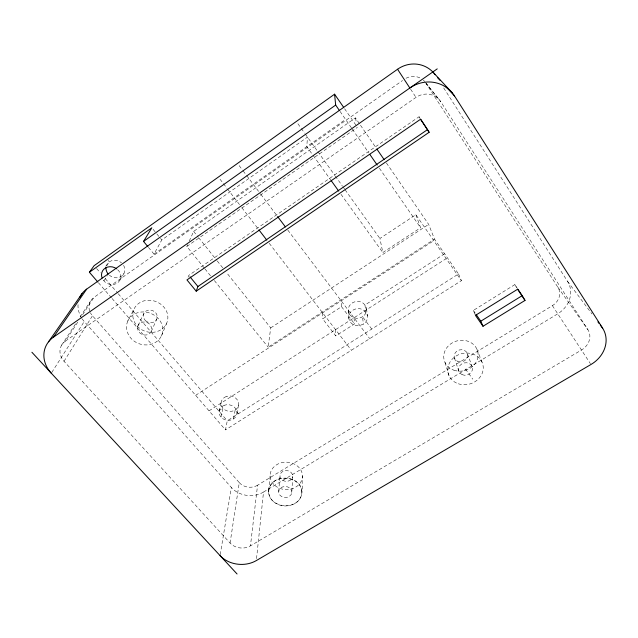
<?xml version="1.0" encoding="UTF-8"?>
<svg xmlns="http://www.w3.org/2000/svg" width="638" height="638" viewBox="0 0 638 638"><rect width="100%" height="100%" fill="white"/><g stroke="black" fill="none" stroke-linecap="round" stroke-linejoin="round"><path stroke-width="0.48" stroke-dasharray="3.19 2.39" d="M270.105 475.988L268.574 492.065C269.005 500.519 277.586 506.086 285.521 505.966C289.843 505.854 294.214 504.483 297.467 501.564C304.789 495.224 301.16 484.226 302.484 475.948M291.829 492.464A6.587 5.535 2.3 0 0 282.339 487.033A6.587 5.535 2.3 0 0 281.605 496.587A6.587 5.535 2.3 0 0 291.829 492.464L292.675 476.379A6.396 5.415 2.3 0 0 283.471 471.059A6.396 5.415 2.3 0 0 282.746 480.414A6.396 5.415 2.3 0 0 292.675 476.379M278.686 491.627L279.915 475.557M256.54 558.617L263.51 492.058L557.748 313.808A25.863 22.785 -25.6 0 0 567.493 281.294L443.107 87.023M77.756 322.166L65.371 341.123A16.444 14.108 21.8 0 0 64.023 361.299L230.071 543.05A14.618 11.963 4.7 0 0 250.447 545.865L257.553 485.231L552.404 305.65A14.65 12.912 -25.6 0 0 557.867 287.204L426.503 84.064M386.413 162.945L428.664 224.393L434.502 239.106L268.159 347.176L270.695 327.892L226.57 272.641M268.574 492.065C268.989 473.42 301.112 473.627 301.941 492.018M230.071 543.05L239.274 482.615L92.47 315.762A14.594 12.824 23.5 0 1 90.413 312.748M220.222 554.629L231.347 487.472L84.24 321.496A25.751 22.625 23.5 0 1 82.246 318.944M237.001 413.639L238.588 404.787M233.508 418.903L235.167 409.971L238.373 413.743M112.073 298.52L225.477 429.884L227.272 420.793L458.531 273.949L434.502 239.106M221.011 417.053L222.909 408.145L218.722 410.824M219.153 411.454L221.083 402.634M127.791 321.034C124.641 328.012 127.704 336.314 133.629 340.772A18.406 16.285 19.3 0 0 155.68 342.279A18.406 16.285 19.3 0 0 161.502 323.41C157.53 314.614 146.844 310.004 137.656 312.716A18.406 16.285 19.3 0 0 127.791 321.034L134.012 309.079A17.816 15.854 19.8 0 1 143.574 300.984C152.474 298.345 162.826 302.859 166.622 311.4A17.816 15.854 19.8 0 1 160.943 329.766A17.816 15.854 19.8 0 1 139.602 328.299C133.852 323.937 130.942 315.85 134.012 309.079M188.066 277.179L188.808 275.361L419.054 116.762L420.115 118.373M161.39 336.011L166.478 323.665M151.246 331.553L156.677 319.319M204.351 268.151L186.838 246.459L187.636 244.689M189.239 241.14L193.633 231.403L355.43 117.886L359.936 124.434M138.031 325.539L143.909 313.465M148.463 247.392L154.013 254.107L161.773 239.96L307.452 137.098L306.798 146.652L312.604 154.739M119.872 280.186L123.955 273.471M64.023 361.299L92.47 315.762M51.822 372.385L84.24 321.496M82.597 314.749L93.914 297.444L402.546 80.5M61.551 345.254L76.281 322.804M80.101 316.99L90.468 301.192M103.906 280.808L107.343 275.576M106.594 265.966L109.353 261.899L108.101 260.432M105.756 266.261L106.873 264.618A9.618 8.589 26.2 0 1 108.189 262.792L110.007 261.389A9.618 8.589 26.2 0 1 121.515 262.832M154.013 254.107L345.573 119.386M186.838 246.459L357.424 127.329M65.371 341.123L415.992 97.399A18.343 17.521 -49.2 0 1 440.81 101.785L587.917 329.694A16.524 14.219 -23.8 0 1 581.473 350.039L250.447 545.865M415.872 214.711L420.609 227.758L382.824 252.536L379.905 238.468L415.872 214.711L461.402 280.664L225.477 429.884M270.695 327.892L428.664 224.393M195.643 395.329L433.8 240.678M353.994 317.804L354.561 323.897L335.795 335.907L322.684 318.88L341.537 306.679L341.178 300.817M444.606 253.764L364.96 305.02L365.877 312.269M209.033 410.84L446.193 258.629M475.095 314.55L473.34 310.419L514.85 284.612L517.474 288.551M103.292 280.138L104.999 281.988A9.825 8.741 25.8 0 0 116.666 283.431L118.516 282.028A9.825 8.741 25.8 0 0 117.352 269.356M98.467 282.762L111.427 297.771M96.593 268.542L100.286 272.849M105.278 278.662L117.591 293.009M118.245 293.767L227.272 420.793M153.08 229.313L156.182 233.109M156.804 233.875L159.907 237.679M160.529 238.437L161.773 239.96M204.981 268.925L210.612 275.895M214.36 280.545L268.159 347.176M425.355 82.366L439.43 99.935M425.961 83.235L440.81 101.785M193.633 231.403L197.987 236.85M198.609 237.623L216.633 260.192M217.247 260.966L222.845 267.976M220.03 179.222L226.921 188.194M227.495 188.944L239.505 204.575M241.93 207.741L258.318 229.074M269.244 243.301L351.371 350.262M341.537 306.679L354.561 323.897M239.154 165.601L242.584 170.147M243.15 170.904L246.005 174.684M246.579 175.442L260.248 193.561M260.854 194.359L277.036 215.811M287.826 230.111L369.729 338.65M371.763 329.048L362.528 316.735L363.389 324.184M567.493 281.294L591.944 313.936M313.186 155.544L330.596 179.796M341.043 194.343L382.824 252.536M465.501 369.011L472.806 379.179M297.914 123.756L300.721 127.68M301.28 128.461L304.645 133.175M305.211 133.964L317.309 150.887M317.884 151.7L334.695 175.219M335.277 176.024L342.231 185.754M342.805 186.567L344.544 189M345.126 189.813L379.905 238.468M557.867 287.204L587.917 329.694M473.34 310.419L475.47 313.497M340.07 111.435L351.785 128.35M352.343 129.163L368.708 152.793M379.427 168.273L420.609 227.758M344.608 108.731L356.307 125.71M360.502 125.255L376.276 148.199M410.625 89.2L415.992 97.399M552.404 305.65L590.405 363.676M419.054 116.762L420.051 118.429M514.85 284.612L517.57 289.269M458.531 273.949L461.402 280.664M476.937 349.217L482.057 362.224M467.423 353.715L472.224 366.834M454.423 357.942L458.786 371.18M444.989 362.408L449.04 375.758M355.43 117.886L356.427 122.608M366.515 308.712L367.464 316.025M348.276 311.057L348.85 318.418M335.54 329.647L335.795 335.907M322.645 312.851L322.684 318.88M263.51 492.058A23.151 19.555 5 0 1 231.347 487.472M81.8 318.274A25.751 22.625 23.5 0 1 78.035 304.286M89.703 311.105A14.594 12.824 23.5 0 1 93.914 297.444M257.553 485.231A13.119 11.077 5 0 1 239.274 482.615M423.313 80.149A16.133 15.464 -55.7 0 1 424.741 81.6M405.975 78.259A16.133 15.464 -55.7 0 1 421.128 78.546M123.612 265.344A9.618 8.589 26.2 0 1 122.632 275.281L120.821 276.661A9.618 8.589 26.2 0 1 109.385 275.241M137.537 327.142L137.999 330.516L140.232 333.355A7.265 6.428 19.3 0 0 148.175 334.44A7.265 6.428 19.3 0 0 151.78 328.259L150.401 325.029A7.265 6.428 19.3 0 0 142.856 322.102A7.265 6.428 19.3 0 0 137.537 327.142M269.021 488.86C265.536 507.282 296.622 512.37 301.463 495.24C305.283 476.642 273.662 471.434 269.021 488.86M350.74 312.03L349.504 313.992A9.387 8.597 -5.5 0 0 349.472 320.571L350.685 322.501A9.387 8.597 -5.5 0 0 359.29 325.707L363.78 323.976A9.387 8.597 -5.5 0 0 366.858 313.856L363.939 310.331A9.387 8.597 -5.5 0 0 350.74 312.03M362.91 316.528L360.829 317.644A9.195 8.454 -5.6 0 1 350.079 315.076L348.89 313.186A9.195 8.454 -5.6 0 1 352.862 302.564A9.195 8.454 -5.6 0 1 364.745 304.669L365.917 306.575A9.195 8.454 -5.6 0 1 362.91 316.528M226.219 396.517L224.265 397.522A8.82 7.704 8.3 0 0 221.833 406.597L223.045 408.344A8.82 7.704 8.3 0 0 233.444 410.848L235.39 409.859A8.82 7.704 8.3 0 0 237.328 399.874A8.82 7.704 8.3 0 0 226.219 396.517M224.377 405.25L222.383 406.262A8.988 7.816 8.2 0 0 219.919 415.482L221.155 417.26A8.988 7.816 8.2 0 0 231.754 419.788L233.739 418.791A8.988 7.816 8.2 0 0 235.701 408.655A8.988 7.816 8.2 0 0 224.377 405.25M146.014 321.074L144.746 319.805A7.034 6.26 19.8 0 1 146.142 311.025A7.034 6.26 19.8 0 1 155.871 312.971L156.757 314.478A7.034 6.26 19.8 0 1 154.46 321.735A7.034 6.26 19.8 0 1 146.014 321.074M462.151 374.673A7.058 6.205 -14.8 0 0 472.503 368.429A7.058 6.205 -14.8 0 0 461.848 363.867A7.058 6.205 -14.8 0 0 462.151 374.673M274.946 485.526A16.197 13.717 2.3 0 0 301.965 479.489A16.197 13.717 2.3 0 0 281.972 462.598A16.197 13.717 2.3 0 0 274.946 485.526M454.001 370.231A17.322 15.32 -15.1 0 0 478.014 353.077A17.322 15.32 -15.1 0 0 450.755 343.842A17.322 15.32 -15.1 0 0 454.001 370.231M457.685 361.347A6.835 6.045 -15.1 0 0 467.702 355.27A6.835 6.045 -15.1 0 0 457.366 350.82A6.835 6.045 -15.1 0 0 457.685 361.347M458.323 383.773A17.888 15.711 -14.8 0 0 483.157 366.18A17.888 15.711 -14.8 0 0 455.038 356.698A17.888 15.711 -14.8 0 0 458.323 383.773"/><path stroke-width="0.96" d="M196.209 291.191L429.135 132.297L420.546 119.266L186.958 279.915L196.209 291.191L197.916 286.502L427.532 129.618L420.641 119.178M147.849 246.643L143.542 241.419L151.836 227.79L89.4 272.251L97.821 282.012M51.295 373.214A29.42 25.161 21.7 0 1 53.48 337.167L86.664 289.134L397.554 69.247A28.471 27.29 -55.7 0 1 435.108 74.646M48.528 341.824L82.27 293.305M89.4 272.251L94.129 265.671L334.575 94.185L343.491 107.12M143.542 241.419L335.668 105.071L334.575 94.185M53.48 337.167L437.229 68.872M483.014 326.265L480.813 321.185L522.203 295.641L525.01 300.426L483.014 326.265L475.446 315.371L517.57 289.269L525.01 300.426M433.984 73.234L452.023 92.59M437.445 77.549L440.068 80.38M445.962 86.736L454.487 95.923L602.679 328.267A29.563 25.361 -23.6 0 1 590.947 364.505L256.332 560.571A26.118 21.285 4.6 0 1 220.062 555.602M31.9 352.256L237.065 573.977M108.324 274.085L107.718 273.423A9.618 8.589 26.2 0 1 106.036 267.497M190.02 276.844L197.916 286.502M258.924 229.871L266.812 240.143M277.634 216.601L285.433 226.929M597.91 321.903L599.098 323.49M600.294 325.085L602.679 328.267M331.17 180.602L338.722 191.105M476.004 314.263L480.813 321.185M335.668 105.071L339.52 110.637M369.833 154.42L377.17 165.019M376.835 149.021L384.164 159.667M518 289.333L522.203 295.641M397.554 69.247L409.843 88.012A32.849 31.366 -48.5 0 1 454.487 95.923M427.532 129.618L429.135 132.297M79.71 297.563A25.751 22.625 23.5 0 1 86.664 289.134M102.12 277.985A9.825 8.741 25.8 0 1 103.747 269.324L105.605 267.896A9.825 8.741 25.8 0 1 116.69 268.821"/></g></svg>
